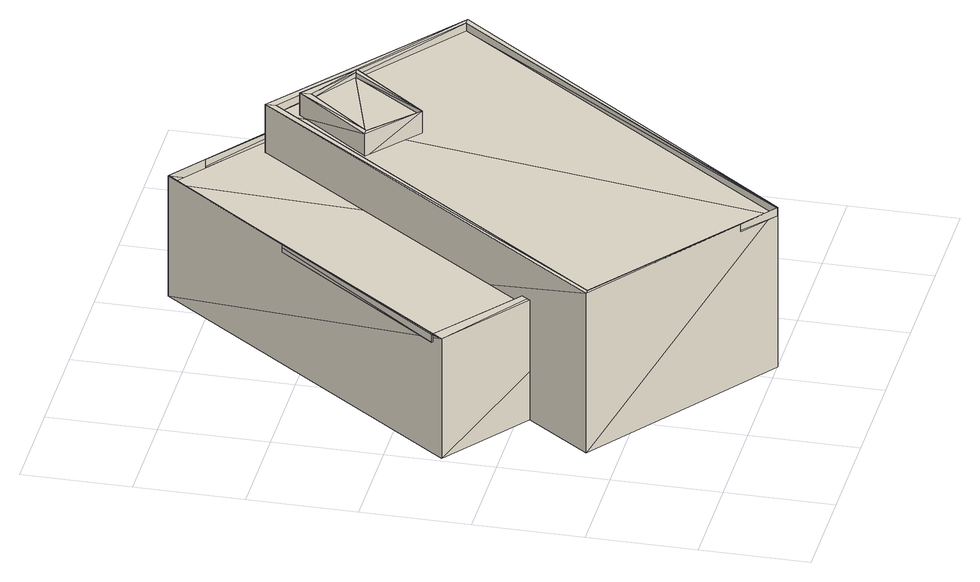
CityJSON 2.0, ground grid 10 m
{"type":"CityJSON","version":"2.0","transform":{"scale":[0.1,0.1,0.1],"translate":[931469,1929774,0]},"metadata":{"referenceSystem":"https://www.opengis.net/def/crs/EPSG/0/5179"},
"CityObjects":{
"building1":{"type":"Building","geometry":[{"type":"MultiSurface","lod":"3","boundaries":[[[0,1,2]],[[3,2,1]],[[2,3,4]],[[5,4,3]],[[4,5,6]],[[7,6,5]],[[6,7,0]],[[1,0,7]],[[3,1,5]],[[7,5,1]],[[8,9,10]],[[11,10,9]],[[12,13,14]],[[15,14,13]],[[16,17,18]],[[19,18,17]],[[20,21,16]],[[17,16,21]],[[22,23,20]],[[21,20,23]],[[18,19,22]],[[23,22,19]],[[17,8,19]],[[10,19,8]],[[21,9,17]],[[8,17,9]],[[23,11,21]],[[9,21,11]],[[19,10,23]],[[11,23,10]],[[2,24,0]],[[25,0,24]],[[4,26,2]],[[24,2,26]],[[6,27,4]],[[26,4,27]],[[0,25,6]],[[27,6,25]],[[24,12,25]],[[14,25,12]],[[26,13,24]],[[12,24,13]],[[27,15,26]],[[13,26,15]],[[25,14,27]],[[15,27,14]],[[28,29,30]],[[31,30,29]],[[32,33,34]],[[35,34,33]],[[34,35,36]],[[37,36,35]],[[36,37,38]],[[39,38,37]],[[38,39,32]],[[33,32,39]],[[18,40,16]],[[41,16,40]],[[16,41,20]],[[42,20,41]],[[20,42,22]],[[43,22,42]],[[22,43,18]],[[40,18,43]],[[41,40,42]],[[43,42,40]],[[35,33,37]],[[39,37,33]],[[44,32,34]],[[36,45,34]],[[38,46,36]],[[45,36,46]],[[32,44,38]],[[46,38,44]],[[34,28,44]],[[30,44,28]],[[45,29,34]],[[28,34,29]],[[46,31,45]],[[29,45,31]],[[44,30,46]],[[31,46,30]]]}]}
},
"vertices":[
[225,540,120],[225,540,0],[5,250,120],[5,250,0],[207,100,120],[207,100,0],[427,390,120],[427,390,0],[46,130,152],[219,0,152],[296,460,152],[469,330,152],[11,260,112],[206,110,112],[226,540,112],[421,390,112],[41,130,160],[46,130,160],[296,470,160],[296,460,160],[220,0,160],[219,0,160],[475,330,160],[469,330,160],[11,260,120],[226,540,120],[206,110,120],[421,390,120],[291,330,169],[343,400,169],[248,370,169],[299,430,169],[242,370,174],[242,370,150],[291,330,174],[291,330,150],[348,400,174],[348,400,150],[298,440,174],[298,440,150],[296,470,0],[41,130,0],[220,0,0],[475,330,0],[248,370,174],[343,400,174],[299,430,174]
]}
